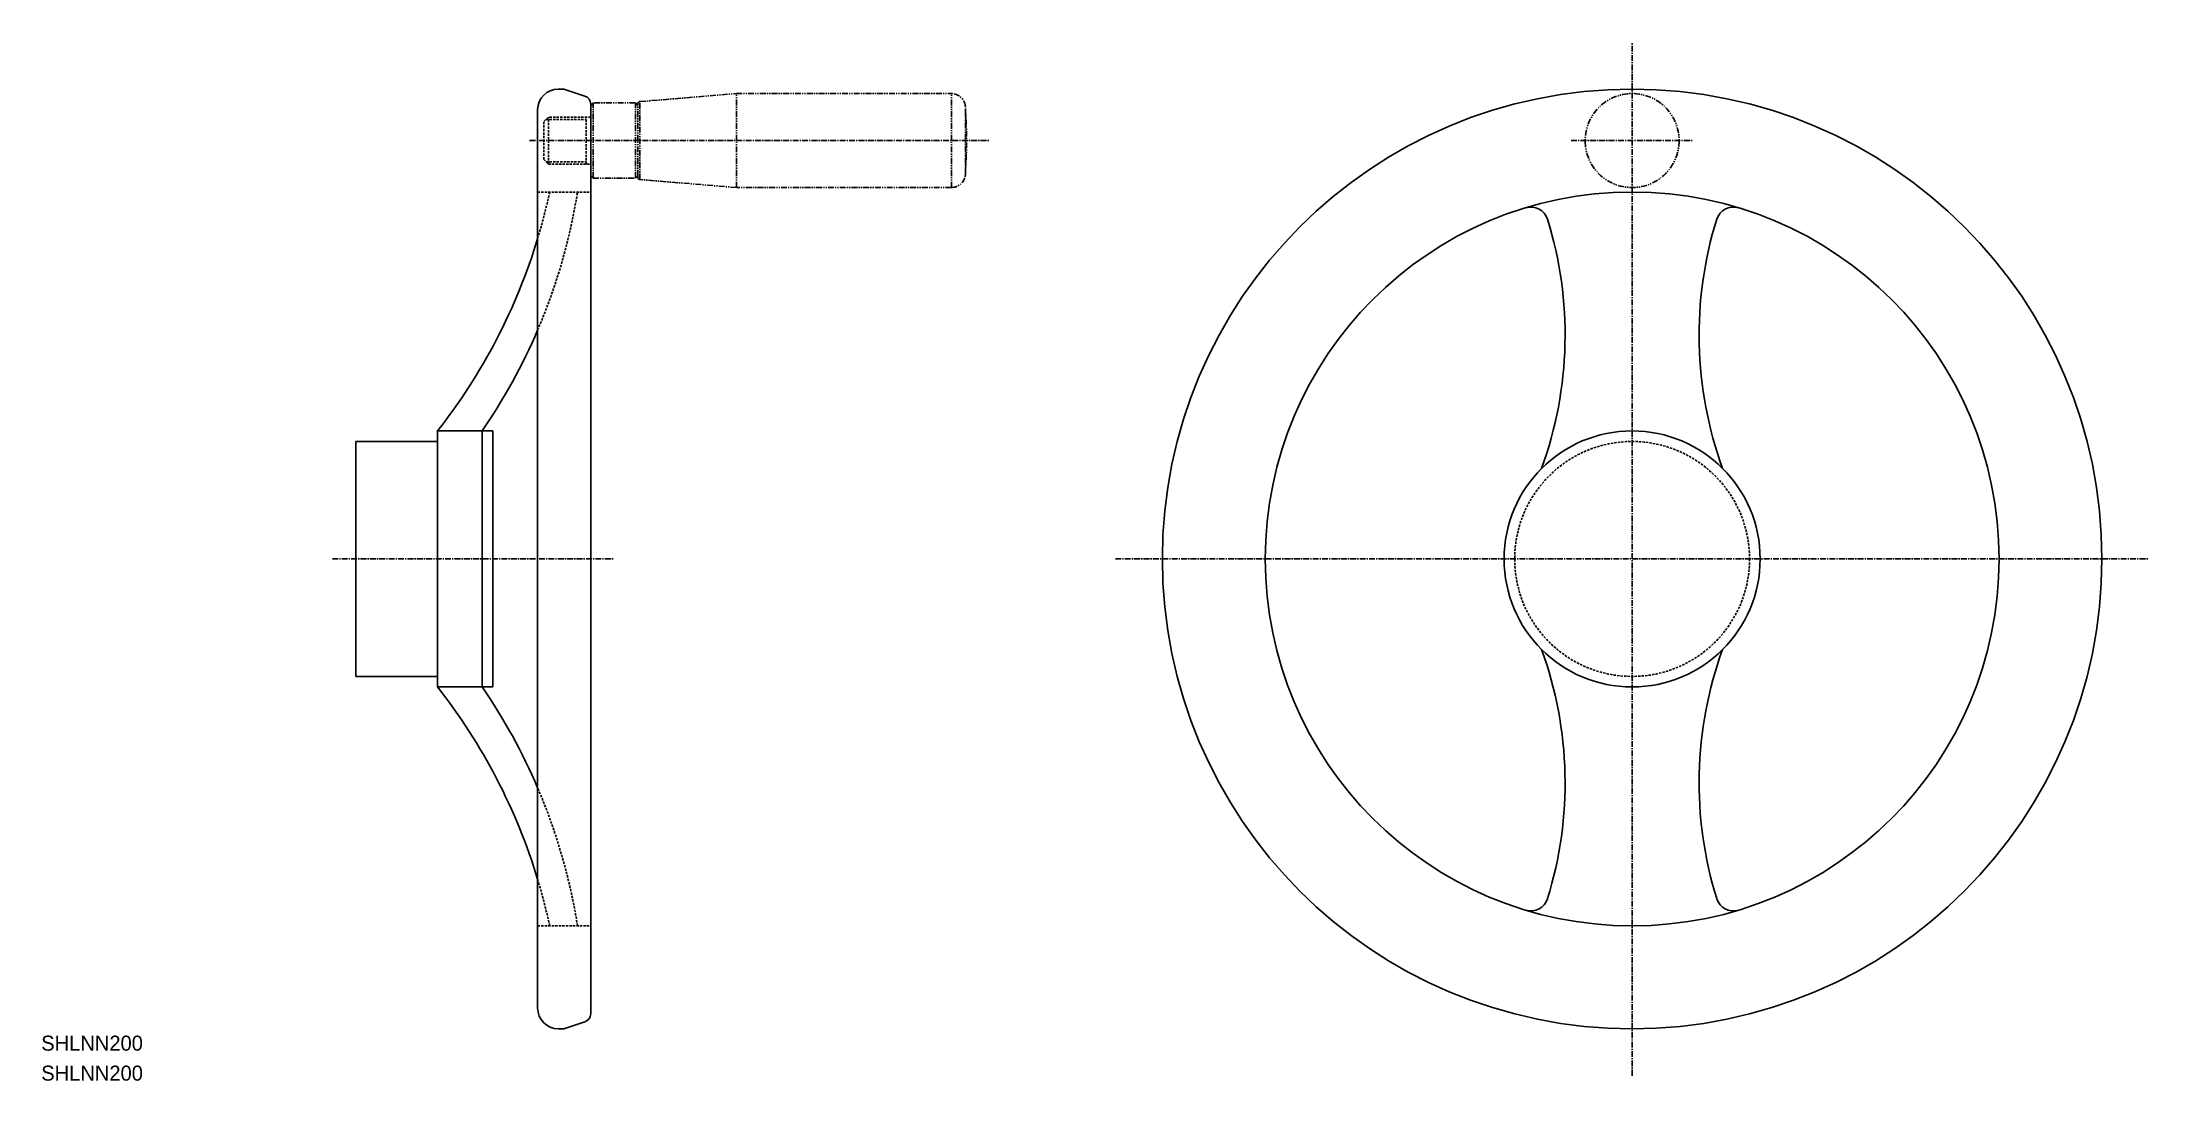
# Model space of a CAD drawing. Extents: x 0 to 449, y 0 to 221.
import ezdxf

# ---------------------------------------------------------------- set-up
doc = ezdxf.new("R2010")
doc.units = 0
doc.header["$MEASUREMENT"] = 0
for name, pattern in [('CENTER', [2, 1.25, -0.25, 0.25, -0.25]), ('DASHED', [0.75, 0.5, -0.25]), ('PHANTOM', [2.5, 1.25, -0.25, 0.25, -0.25, 0.25, -0.25])]:
    doc.linetypes.add(name, pattern=pattern)
doc.layers.get('0').update_dxf_attribs({"linetype": 'CONTINUOUS'})
doc.layers.add('CENTER', color=1, linetype='CENTER')

msp = doc.modelspace()

# ---------------------------------------------------------------- linework, layer by layer
at = {"color": 7, "linetype": 'Continuous'}
for p, q in [((110.07, 211.04), (111.15, 211.04)), ((115.74, 209.55), (111.47, 210.99)), ((105.67, 206.64), (105.67, 15.44)), ((117.47, 208.09), (116.97, 207.59)), ((116.97, 207.85), (116.97, 14.24)), ((116.97, 192.59), (117.47, 192.09)), ((66.97, 136.04), (66.97, 86.04)), ((66.97, 136.04), (84.37, 136.04)), ((84.37, 138.29), (84.37, 83.79)), ((84.37, 138.29), (96.17, 138.29)), ((93.87, 138.29), (93.87, 83.79)), ((96.17, 138.29), (96.17, 83.79)), ((66.97, 86.04), (84.37, 86.04)), ((84.37, 83.79), (96.17, 83.79)), ((110.07, 11.04), (111.15, 11.04)), ((115.74, 12.53), (111.47, 11.09))]:
    msp.add_line(p, q, dxfattribs=at)
at = {"color": 7, "linetype": 'PHANTOM'}
for p, q in [((126.47, 208.09), (117.47, 208.09)), ((117.47, 192.09), (117.47, 208.09)), ((126.97, 207.59), (126.47, 208.09)), ((126.47, 192.09), (126.47, 208.09)), ((126.97, 207.59), (126.97, 207.88)), ((126.97, 192.59), (126.97, 207.59)), ((127.43, 208.38), (147.97, 210.09)), ((127.43, 191.8), (127.43, 208.38)), ((147.97, 210.09), (193.74, 210.09)), ((147.97, 190.09), (147.97, 210.09)), ((193.74, 190.09), (193.74, 210.09)), ((196.72, 192.7), (196.72, 207.48)), ((117.47, 192.09), (126.47, 192.09)), ((126.47, 192.09), (126.97, 192.59)), ((126.97, 192.3), (126.97, 192.59)), ((147.97, 190.09), (127.43, 191.8)), ((193.74, 190.09), (147.97, 190.09))]:
    msp.add_line(p, q, dxfattribs=at)
at = {"color": 3, "linetype": 'DASHED'}
for p, q in [((107.97, 205.09), (106.97, 204.09)), ((106.97, 196.09), (106.97, 204.09)), ((107.47, 204.59), (115.97, 204.59)), ((116.97, 205.09), (107.97, 205.09)), ((107.97, 195.09), (107.97, 205.09)), ((115.97, 195.09), (115.97, 205.09)), ((106.97, 196.09), (107.97, 195.09)), ((107.47, 195.59), (115.97, 195.59)), ((107.97, 195.09), (116.97, 195.09)), ((105.67, 189.14), (116.97, 189.14)), ((105.67, 32.94), (116.97, 32.94))]:
    msp.add_line(p, q, dxfattribs=at)
at = {"color": 7, "linetype": 'Continuous'}
for radius in [100, 78.1, 27.25]:
    msp.add_circle((338.66, 111.04), radius, dxfattribs=at)
at = {"color": 7, "linetype": 'PHANTOM'}
msp.add_circle((338.66, 200.09), 10, dxfattribs=at)
at = {"color": 3, "linetype": 'DASHED'}
msp.add_circle((338.66, 111.04), 25, dxfattribs=at)
at = {"color": 7, "linetype": 'Continuous'}
for centre, radius, start, end in [((110.07, 206.64), 4.4, 90, 180), ((111.15, 210.04), 1, 71.4131, 90), ((115.17, 207.85), 1.8, 0, 71.4131), ((317.11, 182.25), 3.7, 17.2809, 106.8312), ((360.2, 182.25), 3.7, 73.1688, 162.7191), ((241.39, 158.7), 83, 340, 17.2809), ((435.92, 158.7), 83, 162.7191, 200), ((-13.96, 215.47), 125, 321.8742, 343.148), ((-8.69, 208.7), 124.4, 325.5277, 336.8174), ((241.39, 63.39), 83, 342.7191, 20), ((435.92, 63.39), 83, 160, 197.2809), ((-13.96, 6.62), 125, 16.852, 38.1258), ((-8.69, 13.38), 124.4, 23.1826, 34.4723), ((317.11, 39.83), 3.7, 253.1688, 342.7191), ((360.2, 39.83), 3.7, 197.2809, 286.8312), ((110.07, 15.44), 4.4, 180, 270), ((115.17, 14.24), 1.8, 288.5869, 0), ((111.15, 12.04), 1, 270, 288.5869)]:
    msp.add_arc(centre, radius, start, end, dxfattribs=at)
at = {"color": 7, "linetype": 'PHANTOM'}
for centre, radius, start, end in [((127.47, 207.88), 0.5, 94.7636, 180), ((193.74, 207.09), 3, 7.4482, 90), ((109.23, 200.11), 87.74, 355.6468, 4.3256), ((127.47, 192.3), 0.5, 180, 265.2364), ((193.74, 193.09), 3, 270, 352.5518)]:
    msp.add_arc(centre, radius, start, end, dxfattribs=at)
at = {"color": 3, "linetype": 'DASHED'}
for centre, radius, start, end in [((-13.96, 215.47), 125, 343.148, 347.843), ((-8.69, 208.7), 124.4, 336.8174, 350.9529), ((-8.69, 13.38), 124.4, 9.0471, 23.1826), ((-13.96, 6.62), 125, 12.157, 16.852)]:
    msp.add_arc(centre, radius, start, end, dxfattribs=at)
at = {"layer": 'CENTER', "color": 1, "linetype": 'CENTER'}
for p, q in [((338.66, 1.04), (338.66, 221.04)), ((103.97, 200.09), (201.97, 200.09)), ((325.66, 200.09), (351.66, 200.09)), ((61.97, 111.04), (121.97, 111.04)), ((228.66, 111.04), (448.66, 111.04))]:
    msp.add_line(p, q, dxfattribs=at)
at = {"layer": 'CENTER', "color": 7, "linetype": 'Continuous'}
for p, q in [((110.07, 211.04), (111.15, 211.04)), ((110.07, 11.04), (111.15, 11.04))]:
    msp.add_line(p, q, dxfattribs=at)

# ---------------------------------------------------------------- texts
at = {"color": 7, "linetype": 'Continuous'}
for p in [(0, 6.38), (0, 0)]:
    msp.add_text('SHLNN200', height=3.2, dxfattribs=at).set_placement(p)

doc.saveas('drawing.dxf')
